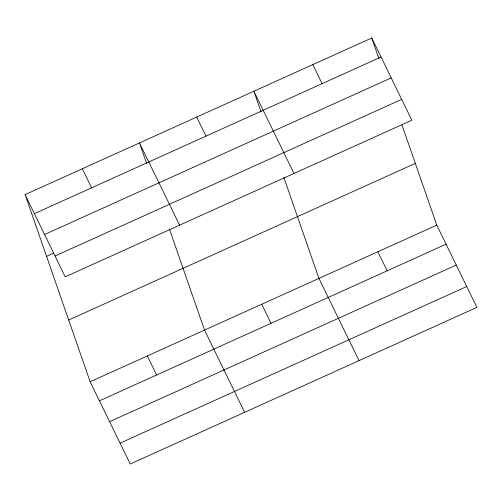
<?xml version="1.0" encoding="UTF-8"?>
<svg xmlns="http://www.w3.org/2000/svg" width="502" height="502" viewBox="0 0 502 502"><rect width="100%" height="100%" fill="white"/><g stroke="black" fill="none" stroke-linecap="round" stroke-linejoin="round"><path stroke-width="0.75" d="M25.1 194.613L371.756 37.995L411.86 120.223L65.21 276.847L25.1 194.613L90.14 381.777L130.244 464.005L476.9 307.387L436.79 225.153L401.958 124.916M34.393 213.664L381.043 57.04M44.559 234.516L391.215 77.892M46.56 256.378L53.626 253.19M55.038 255.995L401.694 99.377M68.674 320.012L415.33 163.388M90.14 381.777L436.79 225.153M99.427 400.828L446.083 244.204M109.599 421.674L456.255 265.056M120.078 443.159L466.728 286.535M312.821 64.62L322.115 83.671M377.862 251.778L387.155 270.829M293.996 173.479L253.893 91.245L261.046 111.833M359.037 360.637L318.933 278.403L283.837 177.426M196.696 117.085L205.983 136.136M261.73 304.25L271.024 323.301M179.603 225.16L139.493 142.932L146.653 163.514M244.643 412.324L204.534 330.09L169.444 229.113M82.297 168.772L91.59 187.823M147.337 355.931L156.63 374.981M371.756 37.995L378.91 58.577"/></g></svg>
